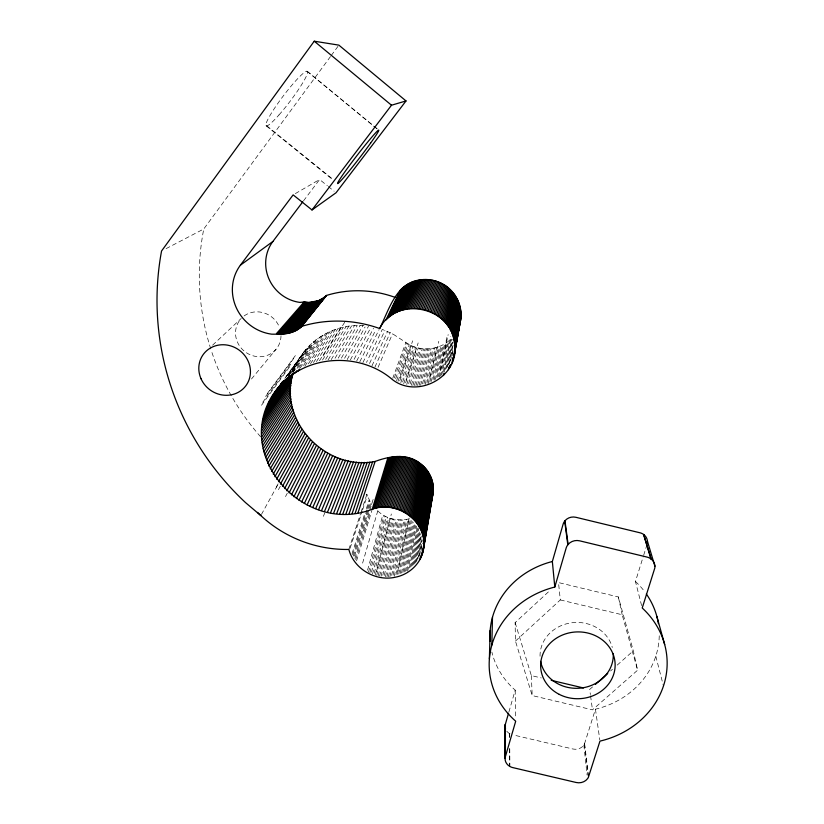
<?xml version="1.0" encoding="UTF-8"?>
<svg xmlns="http://www.w3.org/2000/svg" width="824" height="824" viewBox="0 0 824 824"><rect width="100%" height="100%" fill="white"/><g stroke="black" fill="none" stroke-linecap="round" stroke-linejoin="round"><path stroke-width="0.62" stroke-dasharray="4.12 3.09" d="M421.033 550.607L422.362 543.078M418.87 556.674L422.012 539.03M419.643 555.531L422.31 540.451M417.809 559.043L421.435 538.834M416.707 561.381L421.291 536.084M415.78 562.504L420.971 533.993M414.812 563.513L420.292 533.705M413.803 564.481L420.034 530.893M412.752 565.408L419.292 530.522M452.057 355.999L453.21 349.839M411.67 566.304L418.757 528.864M450.604 360.974L453.169 347.378M410.548 567.149L418.19 527.154M449.554 363.466L453.107 344.854M409.384 567.952L417.119 527.906M448.699 364.692L453.025 342.279M407.695 571.217L416.511 526.103M447.535 367.133L452.428 342.135M446.577 368.287L452.283 339.437M406.716 570.682L415.636 525.516M445.568 369.399L451.624 339.189M405.459 571.351L414.987 523.621M404.162 571.98L414.081 522.941M444.229 371.871L450.934 338.901C439.336 350.777 419.251 352.167 405.882 342.475L392.533 333.761L382.284 329.404L366.505 362.447M402.854 572.556L413.143 522.21M401.515 573.082L412.206 521.427M443.384 371.686L450.759 336.305M400.134 573.607L411.258 520.552M441.736 375.136L448.936 340.734M440.552 376.084L447.885 341.589M398.754 574.04L410.28 519.707M439.326 376.99L446.804 342.403M397.683 571.382L409.796 515.113M397.353 574.41L409.291 518.811C398.013 521.602 384.901 518.873 376.949 509.994M395.942 574.73L408.034 519.099M440.335 370.676L448.174 334.606M438.337 376.609L447.36 335.44M394.233 576.244L406.757 519.347M393.069 575.224L405.47 519.553M437.05 377.413L444.538 343.896M391.616 575.389L404.182 519.697M389.876 576.738L402.885 519.81M435.453 379.421L443.363 344.576M388.403 576.8L401.576 519.862M434.104 380.122L442.158 345.204M433.012 379.524L440.933 345.792M386.93 576.8L400.268 519.872M385.457 576.749L398.96 519.831M431.312 381.378L439.686 346.327M384.283 575.409L397.652 519.738M382.82 575.255L396.354 519.604M429.86 381.996L438.409 346.822M381.059 576.285L395.057 519.419M428.109 383.706L437.122 347.264M429.685 378.267L438.79 341.352M379.596 576.028L393.769 519.192M378.154 575.719L392.482 518.904M426.945 382.923L435.824 347.646M425.143 384.52L434.495 347.986M376.723 575.348L391.215 518.584M375.311 574.936L389.958 518.214M376.537 571.465L391.349 513.98M374.23 573.236L388.712 517.791M423.948 383.623L433.167 348.274M422.434 383.881L431.817 348.511M372.52 573.947L387.486 517.328M371.49 572.155L386.281 516.823M369.822 572.773L385.096 516.277M420.58 385.302L430.468 348.696M368.503 572.114L383.933 515.68M367.556 570.177L382.789 515.041M419.045 385.447L429.108 348.82M417.5 385.539L427.738 348.902M415.945 385.56L426.379 348.933M508.892 711.998L515.196 690.162A84.666 76.519 -2.4 0 1 491.866 652.031M362.601 563.111L378.679 507.738M414.4 385.529L425.009 348.902M412.855 385.436L423.639 348.82M411.31 385.292L422.279 348.696M410.146 383.86L420.92 348.511M356.596 560.763L371.933 510.313M355.721 559.63L370.398 511.745M354.897 558.466L373.437 498.448M408.622 383.593L419.571 348.274M354.495 556.056L368.956 509.593M369.337 508.367L370.862 503.474L366.907 494.246L366.206 494.266M353.383 556.056L367.926 509.706M368.307 508.48L370.223 502.382M659.241 635.809A84.666 76.519 -2.4 0 1 595.453 709.186L584.453 743.99A9.847 8.652 -0.9 0 1 583.856 745.03L583.619 745.36A9.847 8.652 -0.9 0 1 572.814 748.985L513.712 735.049M641.608 605.589L635.448 581.486L643.286 556.468M643.657 555.273L646.644 545.735M352.703 554.82L366.927 509.778M367.308 508.562L369.616 501.26M406.726 384.489L418.232 347.986M352.075 553.553L364.816 513.476M366.361 508.624L369.07 500.127M406.253 380.029L418.159 342.949M405.604 382.892L416.892 347.646M403.729 383.665L415.584 347.254M350.097 548.3L362.241 511.024M362.632 509.819L367.329 495.389M293.643 371.665C302.573 341.96 334.276 322.565 364.754 325.779M348.84 549.423L360.624 513.434M361.015 512.24L366.907 494.246M402.658 381.965L414.276 346.811M400.804 382.624L412.999 346.327M399.784 380.812L411.732 345.792M400.001 377.66L412.669 340.848M397.961 381.358L410.486 345.204M396.581 380.647L409.271 344.576M395.654 378.679L408.076 343.896M394.336 377.876L406.912 343.165M392.739 378.288L405.882 342.475M323.379 516.318L324.821 512.796M378.082 367.329L392.533 333.761M374.91 367.174L390.174 332.587M371.974 365.866L387.579 331.433M369.523 363.528L384.952 330.373M362.9 362.622L379.019 329.682M359.8 361.767L375.703 330.063M356.668 361.036L373.499 328.282M285.526 496.573L287.277 493.195M354.114 359.305L370.707 327.736M350.354 359.933L368.503 326.17M278.44 489.652L280.253 486.315M347.172 359.573L365.073 326.974M276.267 487.18L278.09 483.863M261.435 514.454L278.09 484.213M344.576 358.265L362.879 325.635M341.394 358.141L360.057 325.521M338.211 358.141L357.235 325.521M335.049 358.265L354.433 325.635M331.227 359.594L351.632 325.861M328.086 359.954L348.84 326.18M325.635 359.357L346.08 326.623M322.514 360.026L343.34 327.169M319.454 360.747L340.631 327.818M323.049 356.071L345.029 321.772M316.437 361.592L337.953 328.57M313.47 362.55L335.317 329.425M310.504 363.683L332.711 330.393M308.341 363.827L330.167 331.454M304.818 366.165L327.664 332.608M303.51 365.465L325.212 333.875M300.111 368.019L322.823 335.224M298.885 367.648L320.495 336.666M297.093 368.307L318.229 338.201M293.19 372.191L316.035 339.828M292.736 372.036L294.199 369.976M292.221 371.562L295.136 367.463M292.314 371.984L313.913 341.527M288.73 375.435L296.177 365.001M290.656 373.107L311.863 343.32M288.431 375.002L297.32 362.57M288.482 375.157L309.896 345.184M284.898 378.484L304.499 351.23M286.721 376.228L306.209 349.149M288.246 374.58L298.556 360.191M287.895 375.208L308.011 347.131M285.794 377.135L302.872 353.383M261.517 405.243L290.542 365.537M262.753 402.277L291.644 362.89M166.118 248.621L203.765 228.99L330.527 56.495M331.279 55.466L338.118 46.165M265.596 396.498L294.199 357.75M267.203 393.697L295.631 355.257M303.531 200.84L319.609 179.508L327.355 185.74M251.475 379.009L276.03 349.273M212.613 345.153L241.216 318.435M515.453 641.093L560.299 599.934L558.497 582.578L618.35 596.947L633.316 650.836L637.601 670.2L592.477 709.845L532.191 695.559L515.453 641.093L515.124 622.614L550.01 590.417M592.538 686.928L589.685 689.441L590.386 694.539M610.553 670.973L612.448 669.294M617.197 665.102L633.316 650.836M295.342 193.599L319.609 179.508M515.124 622.614L531.336 675.587L541.265 677.946M560.299 599.934L622.182 614.755L637.601 670.2M506.822 731.218A9.837 8.693 2.3 0 0 509.294 733.432L509.665 733.648A9.837 8.693 2.3 0 0 510.035 733.854M328.323 186.523L334.122 191.199M266.883 125.887L333.081 179.436M266.121 125.784L332.608 179.56M307.259 71.276L378.793 130.13M306.899 71.194L372.644 125.289M373.622 126.093L376.568 128.513M370.862 503.474L371.552 504.556M655.791 656.192L663.464 685.99M618.35 596.947L622.182 614.755M595.453 709.186L599.8 739.89M590.561 695.817L592.477 709.845M584.618 743.629L588.408 775.703M584.453 743.99L588.233 776.084M583.856 745.03L587.069 775.024M531.336 675.587L532.191 695.559M515.196 690.162L515.659 718.724M509.665 733.648L509.685 737.439M509.757 748.789L509.881 766.454M509.294 733.432L509.314 737.222M509.387 748.573L509.489 766.227M260.58 436.751A245.047 242.297 30.1 0 1 211.14 350.066M210.759 348.882A245.047 242.297 30.1 0 1 203.765 228.99M281.005 335.728A23.247 21.929 38.7 0 1 250.342 354.856A23.247 21.929 38.7 0 1 240.927 318.806M244.141 315.922A23.247 21.929 38.7 0 1 278.976 326.201M635.448 581.486A84.666 76.519 -2.4 0 1 644.873 591.951M540.05 656.213A36.637 32.929 -2.2 0 1 572.062 622.738A36.637 32.929 -2.2 0 1 612.294 647.427M278.965 114.958A34.145 4.326 -52.9 0 0 307.393 71.389A34.145 4.326 -52.9 0 0 273.826 109.335A34.145 4.326 -52.9 0 0 278.965 114.958"/><path stroke-width="1.24" d="M505.081 758.544L505.112 758.142A10.321 9.043 2.4 0 1 505.297 756.937L515.7 721.216A89.002 79.815 -2.2 0 1 492.072 644.296A89.002 79.815 -2.2 0 1 554.799 587.038L552.348 561.505L563.091 524.28A10.424 9.692 -5.1 0 1 564.687 521.129L564.965 520.778A10.424 9.692 -5.1 0 1 575.894 517.297L639.908 532.768A10.455 9.62 -9.7 0 1 643.616 534.477L651.279 559.156A11.011 10.063 -9.2 0 1 654.884 565.81L654.915 566.263A11.011 10.063 -9.2 0 1 654.792 568.076L642.226 607.999A89.002 79.815 -2.2 0 1 599.965 741.116L588.388 777.31A10.331 8.992 -0.7 0 1 587.749 778.392L587.502 778.731A10.331 8.992 -0.7 0 1 576.161 782.491L512.837 767.608A10.321 9.043 2.4 0 1 509.881 766.454L509.489 766.227A10.321 9.043 2.4 0 1 505.081 758.544L505.112 725.666A9.837 8.693 2.3 0 1 505.297 724.502L508.542 713.213M275.412 391.596C301.347 354.557 358.718 350.581 392.296 379.483C417.881 399.609 460.4 376.135 454.57 343.381C451.655 306.837 396.117 295.033 379.658 328.56L377.382 327.736A119.871 113.197 22.3 0 0 301.821 326.314C293.911 334.462 282.096 334.256 271.714 334.173A43.847 41.653 43.5 0 1 236.323 307.785A43.847 41.653 43.5 0 1 240.381 265.204L293.138 194.876L312.008 209.955L336.058 192.754L406.016 100.94L338.87 45.135L314.243 41.2L161.555 251.001A279.099 274.145 23.3 0 0 245.531 502.609L260.817 515.577A119.871 113.197 22.3 0 0 348.047 549.454L348.84 549.423C353.867 569.054 375.857 581.713 395.407 577.202C408.354 574.689 419.859 564.718 422.949 551.709C430.375 523.817 397.941 499.303 372.232 509.211C300.77 537.186 226.518 448.019 279.12 386.435M423.258 550.36L432.971 493.72C434.907 482.287 429.5 470.308 420.25 463.5C407.355 453.035 389.464 456.105 375.147 461.44C326.809 471.441 277.729 421.476 293.117 373.375M453.87 357.132L460.101 322.575C463.974 307.197 455.621 290.13 441.407 283.302C434.341 279.748 426.101 278.615 418.355 280.181C395.448 284.053 388.526 311.06 379.658 328.56M491.825 645.141L492.484 617.217M489.384 658.901L490.156 630.411M505.112 725.666L505.091 726.047A9.837 8.693 2.3 0 0 505.503 728.746M423.866 542.079L433.311 487.509M421.703 555.664L422.558 550.689M423.845 543.232L424.278 540.74M424.7 538.257L425.132 535.765M428.789 514.629L429.211 512.147M429.644 509.654L430.077 507.172M422.176 554.367L433.352 488.766M422.588 553.048L433.331 490.012M422.949 551.709L433.146 492.495M423.608 539.298L433.084 485.017M420.59 558.198L421.023 555.706M423.763 540.688L433.228 486.263M421.167 556.942L421.816 553.203M423.382 537.907L432.888 483.781M419.952 559.434L420.394 556.931M422.774 535.167L432.353 481.319M423.103 536.537L432.651 482.545M454.199 355.638L460.616 319.908M422.382 533.808L432.013 480.104M454.879 349.531L460.987 315.839M421.929 532.459L431.622 478.899M453.046 360.078L460.915 317.199M453.715 357.379L460.791 318.558M432.971 493.72L432.157 497.356M451.995 362.951L452.912 357.925M421.424 531.13L431.179 477.704M454.899 347.996L461.007 314.469M452.551 361.53L453.231 357.771M454.374 351.508L454.827 349.005M456.877 337.737L457.33 335.234M457.784 332.731L458.927 326.469L458.432 327.736M454.745 344.916L460.873 311.75M420.858 529.822L430.684 476.529M454.848 346.451L460.966 313.11M454.57 343.381L460.729 310.38M420.25 528.524L430.138 475.376M454.343 341.847L460.534 309.031M419.581 527.257L429.551 474.233M449.976 367.071L450.44 364.61M418.86 526.011L428.913 473.12M449.204 368.38L449.667 365.918M448.369 369.667L448.843 367.185M454.055 340.333L460.276 307.682M453.705 338.818L459.967 306.343M418.077 524.785L428.233 472.028M417.263 523.59L427.512 470.957M416.388 522.426L426.739 469.917M453.293 337.315L459.607 305.014M452.819 335.832L459.195 303.706M415.461 521.293L425.936 468.908M414.503 520.191L425.081 467.919M452.283 334.369L458.731 302.408M443.487 375.528L443.982 373.087M413.483 519.13L424.185 466.971M451.696 332.927L458.216 301.131M451.047 331.506L457.65 299.874M412.433 518.1L423.258 466.044M411.331 517.111L422.29 465.169M450.347 330.105L457.032 298.638M410.197 516.154L421.291 464.314M409.023 515.247L420.25 463.5M449.585 328.735L456.372 297.423M448.771 327.396L455.662 296.238M407.808 514.382L419.189 462.728M406.562 513.558L418.087 461.996M405.284 512.786L416.954 461.296M447.906 326.088L454.899 295.085M403.976 512.054L415.801 460.647M446.989 324.811L454.096 293.952M402.648 511.364L414.627 460.039M446.021 323.564L453.241 292.85M401.278 510.736L413.421 459.473M399.887 510.149L412.196 458.958M445.001 322.359L452.355 291.789M398.486 509.613L410.949 458.474M443.93 321.195L451.418 290.759M397.055 509.139L409.693 458.051M442.828 320.072L450.44 289.76M395.602 508.707L408.416 457.67M394.14 508.336L407.128 457.341M392.667 508.006L405.82 457.052M441.664 318.991L449.43 288.812M460.101 322.575L459.37 325.192M391.184 507.738L404.512 456.815M440.469 317.951L448.38 287.895M389.69 507.533L403.193 456.63M439.233 316.962L447.298 287.02M388.186 507.378L401.865 456.486M386.683 507.275L400.536 456.403M385.179 507.224L399.207 456.362M437.956 316.014L446.175 286.186M383.675 507.234L397.879 456.372M382.182 507.306L396.55 456.434M436.648 315.128L445.032 285.392M380.688 507.419L395.232 456.548M435.299 314.284L443.848 284.651M379.205 507.594L393.923 456.702M377.722 507.831L392.615 456.908M554.799 587.038L566.139 548.125A10.98 10.146 -4.6 0 1 567.818 544.829L568.117 544.458A10.98 10.146 -4.6 0 1 579.622 540.822L647.005 557.076A11.011 10.063 -9.2 0 1 650.909 558.868L651.279 559.156M376.269 508.109L391.328 457.176M433.918 313.491L442.642 283.95M374.817 508.449L390.051 457.474M373.396 508.851L388.784 457.835M432.507 312.76L441.407 283.302M372.232 509.211L387.764 458.165M431.076 312.069L440.14 282.704M429.613 311.451L438.862 282.148M428.13 310.875L437.554 281.643M426.616 310.37L436.236 281.2M357.977 512.847L375.147 461.44M425.091 309.906L434.897 280.799M355.144 513.259L372.633 461.811M423.557 309.515L433.548 280.448M352.095 513.579L369.935 462.109M422.001 309.185L432.178 280.16M349.036 513.785L367.226 462.295M420.436 308.907L430.808 279.913M345.956 513.877L364.517 462.388M431.364 499.704L431.786 498.541M418.86 308.691L429.428 279.727M342.877 513.867L361.788 462.377M417.284 308.547L428.037 279.594M339.797 513.733L359.068 462.264M415.698 308.454L426.647 279.511M336.728 513.486L356.349 462.048M414.112 308.423L425.256 279.491M333.658 513.125L353.64 461.728M412.525 308.454L423.866 279.521M330.599 512.652L350.931 461.306M410.949 308.547L422.475 279.604M409.373 308.712L421.095 279.748M327.561 512.064L348.253 460.791M324.532 511.374L345.586 460.173M407.808 308.928L419.715 279.944M406.253 309.206L418.355 280.181M321.545 510.561L342.938 459.462M404.708 309.536L416.996 280.49M318.579 509.654L340.322 458.649M403.193 309.937L415.656 280.84M315.644 508.624L337.737 457.732M401.679 310.391L414.338 281.242M400.196 310.906L413.03 281.705M312.749 507.502L335.183 456.733M398.744 311.482L411.743 282.21M309.896 506.266L332.669 455.631M397.302 312.111L410.486 282.766M395.901 312.79L409.25 283.374M394.521 313.532L408.034 284.022M307.094 504.927L330.197 454.436M393.172 314.325L406.85 284.733M304.344 503.495L327.767 453.159M391.863 315.17L405.696 285.475M390.586 316.066L404.574 286.268M301.646 501.96L325.387 451.789M389.361 317.003L403.492 287.102M388.156 318.002L402.431 287.978M387.012 319.032L401.422 288.905M385.9 320.114L400.443 289.863M298.999 500.322L323.059 450.326M296.424 498.592L320.793 448.781M293.911 496.769L318.579 447.164M291.469 494.863L316.437 445.454M289.1 492.865L314.356 443.673M286.814 490.785L312.348 441.818M284.61 488.622L310.401 439.882M282.488 486.387L308.537 437.884M280.448 484.069L306.755 435.814M278.502 481.679L305.045 433.682M276.648 479.228L303.428 431.498M274.897 476.705L301.893 429.242M273.238 474.119L300.441 426.935M271.683 471.483L299.091 424.587M270.231 468.794L297.825 422.176M268.892 466.044L296.661 419.735M267.656 463.263L295.589 417.243M266.543 460.431L294.611 414.719M265.534 457.567L293.746 412.165M264.638 454.663L292.973 409.579M263.855 451.737L292.304 406.963M263.196 448.781L291.737 404.337M262.66 445.815L291.284 401.679M262.238 442.828L290.934 399.012M261.939 439.831L290.687 396.344M261.764 436.823L290.553 393.666M261.713 433.815L290.522 390.978M261.785 430.808L290.604 388.3M261.97 427.811L290.8 385.632M262.29 424.824L291.088 382.964M262.732 421.857L291.5 380.327M297.917 371.191L299.38 369.08M263.289 418.911L292.015 377.701M295.28 372.819L296.722 370.748M263.968 415.986L292.633 375.095M292.726 374.539L294.178 372.458M290.244 376.362L291.717 374.271M264.772 413.092L292.633 373.56M265.699 410.239L289.811 376.166M266.739 407.417L289.306 375.662M287.844 378.278L289.337 376.177M267.903 404.646L285.011 380.647M285.537 380.297L286.999 378.237M269.18 401.927L284.733 380.173M283.322 382.387L284.795 380.327M273.681 394.088L282.653 381.605M272.075 396.643L283.549 380.729M270.571 399.249L283.827 380.75M281.19 384.571L283.425 381.45M280.603 384.365L282.086 382.305M240.381 265.204L272.888 241.463L302.758 201.849M312.008 209.955L391.503 105.215L406.016 100.94M301.821 326.314L326.51 295.425A105.647 100.961 24.1 0 1 392.924 296.609L394.933 297.33M300.039 327.839L326.51 295.425M300.945 327.097L325.727 296.115M298.123 329.209L323.245 298L324.924 296.774M299.091 328.549L324.1 297.402M297.134 329.847L323.245 298M295.064 330.98L320.536 299.565L322.359 298.556M296.115 330.434L321.463 299.081M294.003 331.485L320.536 299.565M292.911 331.948L319.599 300.008M291.799 332.36L318.641 300.42M290.676 332.742L316.663 301.121L317.662 300.791L308.743 302.542L304.128 301.945L299.977 302.418A38.481 36.843 47.2 0 1 269.036 279.109A38.481 36.843 47.2 0 1 272.888 241.463M289.533 333.061L315.664 301.419M288.379 333.349L314.644 301.666M287.216 333.586L313.614 301.883M286.031 333.782L312.574 302.058M284.846 333.926L311.534 302.181M283.652 334.029L310.473 302.274M282.447 334.081L309.422 302.326M281.252 334.081L308.361 302.326M280.047 334.05L307.301 302.295M278.842 333.957L306.24 302.223M277.637 333.823L305.189 302.099M276.431 333.648L304.128 301.945M595.381 684.404L607.71 673.496M551.194 680.305L583.485 687.968M314.243 41.2L391.503 105.215M257.541 512.404L260.817 515.577M643.977 534.745A10.455 9.62 -9.7 0 1 647.406 541.111L654.915 566.263M643.616 534.477L650.909 558.868M656.862 616.465L664.68 644.543M564.965 520.778L568.117 544.458M564.687 521.129L567.818 544.829M647.406 541.111L647.437 541.543A10.455 9.62 -9.7 0 1 647.324 543.274M505.4 724.121L505.4 756.545M505.297 724.502L505.297 756.937M490.167 641.299A84.666 76.519 -2.4 0 1 552.348 561.505M646.356 594.001A84.666 76.519 -2.4 0 1 658.397 623.655M613.272 653.834A36.637 32.929 -2.2 0 1 580.559 688.102A36.637 32.929 -2.2 0 1 540.596 661.342M370.594 143.118L369.945 144.015A33.753 1.751 -52.4 0 1 337.861 183.525A33.753 1.751 -52.4 0 1 363.168 147.64L363.971 146.631A33.753 1.751 -52.4 0 1 378.484 130.161A33.753 1.751 -52.4 0 1 370.594 143.118M201.046 378.772A26.43 24.648 36.3 0 0 245.531 386.188A26.43 24.648 36.3 0 0 227.29 345.102A26.43 24.648 36.3 0 0 201.046 378.772M559.228 694.364A37.255 33.403 -2.1 0 0 615.147 665.081A37.255 33.403 -2.1 0 0 559.3 636.499A37.255 33.403 -2.1 0 0 559.228 694.364"/></g></svg>
